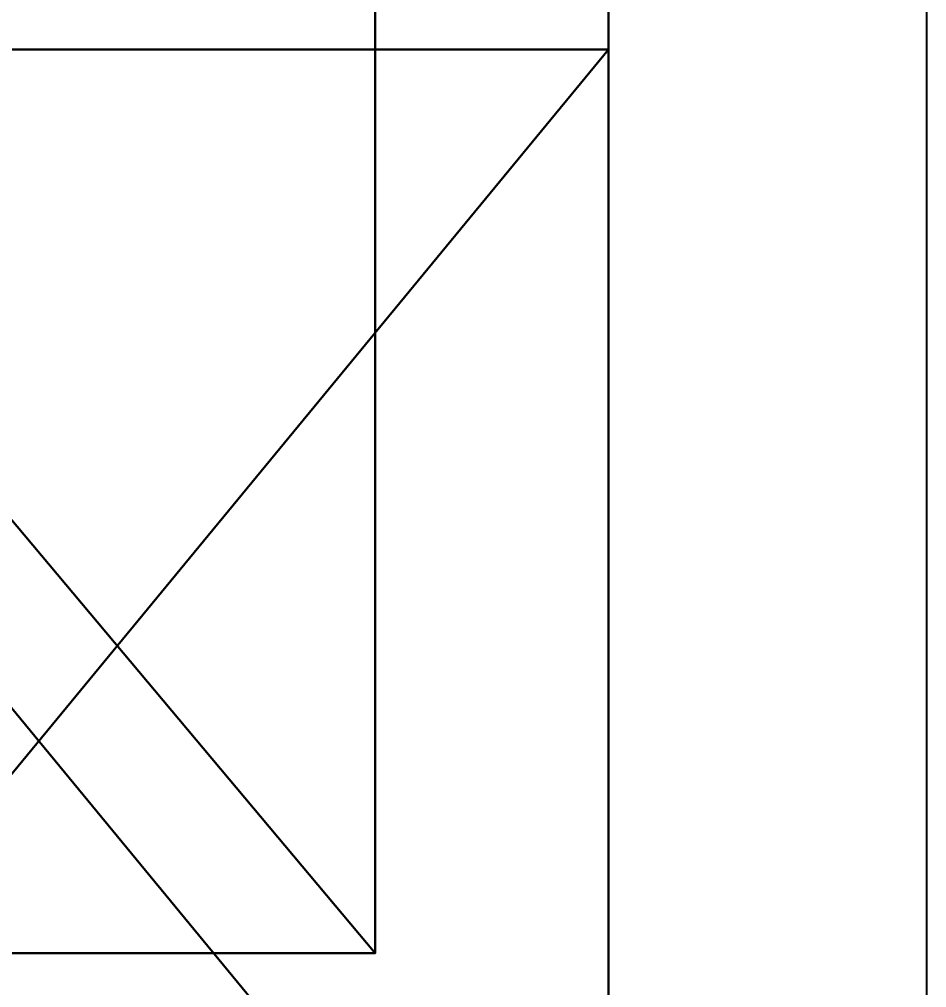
# Model space of a CAD drawing. Extents: x -4.3 to 2.7, y -5.9 to 5.2.
# Drawn here: x 2.593 to 2.7, y 3.3159 to 3.4301 of the extents above; entities that cross this region are included whole.
import ezdxf

# ---------------------------------------------------------------- set-up
doc = ezdxf.new("R2010")
doc.units = 0
doc.header["$LTSCALE"] = 0.0254
doc.layers.get('0').update_dxf_attribs({"linetype": 'CONTINUOUS'})
doc.layers.get('DEFPOINTS').update_dxf_attribs({"linetype": 'CONTINUOUS'})
for name, color, linetype in [('C__CROWN_', 22, 'CONTINUOUS'), ('M__MIDDLE_', 32, 'CONTINUOUS'), ('ROOM', 252, 'CONTINUOUS'), ('SUBS__SUBWOOFERS_', 34, 'CONTINUOUS')]:
    doc.layers.add(name, color=color, linetype=linetype)
doc.styles.add('TAHOMA', font='')
doc.styles.get('TAHOMA').set_extended_font_data('Tahoma')
doc.dimstyles.new('DIMSTYLE1', dxfattribs={"dimtxt": 0.211521, "dimasz": 0.0127, "dimexe": 0.0127, "dimexo": 0.0127, "dimgap": 0.00254, "dimtad": 0, "dimtih": 1, "dimtoh": 1, "dimdec": 3, "dimzin": 0, "dimtxsty": 'TAHOMA', "dimblk": 'ARCHTICK', "dimcen": 0.09, "dimazin": 3, "dimtfac": 1, "dimtdec": 4, "dimtofl": 0, "dimtmove": 0, "dimatfit": 3, "dimtolj": 1, "dimtzin": 0})

# ---------------------------------------------------------------- blocks, each defined once
blk = doc.blocks.new('GROUPE_9')
at = {"layer": 'C__CROWN_', "color": 120}
for p, q in [((0.225, 0), (0.225, 0.273)), ((0.225, 0, 0.345), (0.225, 0.273, 0.345)), ((0.225, 0), (0.225, 0.273)), ((0.225, 0, 0.345), (0.225, 0.273, 0.345))]:
    blk.add_line(p, q, dxfattribs=at)
mesh = blk.add_polyface(dxfattribs=at)
corners = [(0.225, 0.273), (0, 0), (0, 0.273), (0.225, 0)]
mesh.append_faces([[corners[k] for k in face] for face in [(0, 1, 2), (1, 0, 3)]], dxfattribs={"vtx0": -1, "color": 120})
mesh = blk.add_polyface(dxfattribs=at)
corners = [(0.225, 0, 0.345), (0, 0.273, 0.345), (0, 0, 0.345), (0.225, 0.273, 0.345)]
mesh.append_faces([[corners[k] for k in face] for face in [(0, 1, 2), (1, 0, 3)]], dxfattribs={"vtx0": -1, "color": 120})
mesh = blk.add_polyface(dxfattribs=at)
corners = [(0.225, 0.273), (0.225, 0, 0.345), (0.225, 0), (0.225, 0.273, 0.345)]
mesh.append_faces([[corners[k] for k in face] for face in [(0, 1, 2), (1, 0, 3)]], dxfattribs={"vtx0": -1, "color": 120})
blk = doc.blocks.new('GROUPE_16')
at = {"layer": 'SUBS__SUBWOOFERS_', "color": 150}
for p, q in [((0.47, 0, 0.735), (0.47, 0.56, 0.735)), ((0.47, 0), (0.47, 0.56)), ((0.47, 0, 0.735), (0.47, 0.56, 0.735)), ((0.47, 0), (0.47, 0.56)), ((0, 0, 0.735), (0.47, 0, 0.735)), ((0, 0), (0.47, 0)), ((0, 0, 0.735), (0.47, 0, 0.735)), ((0, 0), (0.47, 0)), ((0.47, 0, 0.735), (0.47, 0)), ((0.47, 0, 0.735), (0.47, 0))]:
    blk.add_line(p, q, dxfattribs=at)
mesh = blk.add_polyface(dxfattribs=at)
corners = [(0.47, 0, 0.735), (0, 0.56, 0.735), (0, 0, 0.735), (0.47, 0.56, 0.735)]
mesh.append_faces([[corners[k] for k in face] for face in [(0, 1, 2), (1, 0, 3)]], dxfattribs={"vtx0": -1, "color": 150})
mesh = blk.add_polyface(dxfattribs=at)
corners = [(0.47, 0.56), (0, 0), (0, 0.56), (0.47, 0)]
mesh.append_faces([[corners[k] for k in face] for face in [(0, 1, 2), (1, 0, 3)]], dxfattribs={"vtx0": -1, "color": 150})
mesh = blk.add_polyface(dxfattribs=at)
corners = [(0.47, 0.56), (0.47, 0, 0.735), (0.47, 0), (0.47, 0.56, 0.735)]
mesh.append_faces([[corners[k] for k in face] for face in [(0, 1, 2), (1, 0, 3)]], dxfattribs={"vtx0": -1, "color": 150})
mesh = blk.add_polyface(dxfattribs=at)
corners = [(0.47, 0, 0.735), (0, 0), (0.47, 0), (0, 0, 0.735)]
mesh.append_faces([[corners[k] for k in face] for face in [(0, 1, 2), (1, 0, 3)]], dxfattribs={"vtx0": -1, "color": 150})
blk = doc.blocks.new('GROUPE_23')
at = {"layer": 'M__MIDDLE_', "color": 74}
for p, q in [((0.225, 0.273, 0.345), (0, 0.273, 0.345)), ((0.225, 0.273, 0.345), (0, 0.273, 0.345)), ((0.225, 0.273), (0, 0.273)), ((0.225, 0.273), (0, 0.273)), ((0.225, 0, 0.345), (0.225, 0.273, 0.345)), ((0.225, 0), (0.225, 0.273)), ((0.225, 0.273, 0.345), (0.225, 0.273)), ((0.225, 0, 0.345), (0.225, 0.273, 0.345)), ((0.225, 0.273, 0.345), (0.225, 0.273)), ((0.225, 0), (0.225, 0.273))]:
    blk.add_line(p, q, dxfattribs=at)
mesh = blk.add_polyface(dxfattribs=at)
corners = [(0.225, 0, 0.345), (0, 0.273, 0.345), (0, 0, 0.345), (0.225, 0.273, 0.345)]
mesh.append_faces([[corners[k] for k in face] for face in [(0, 1, 2), (1, 0, 3)]], dxfattribs={"vtx0": -1, "color": 74})
mesh = blk.add_polyface(dxfattribs=at)
corners = [(0, 0.273, 0.345), (0.225, 0.273), (0, 0.273), (0.225, 0.273, 0.345)]
mesh.append_faces([[corners[k] for k in face] for face in [(0, 1, 2), (1, 0, 3)]], dxfattribs={"vtx0": -1, "color": 74})
mesh = blk.add_polyface(dxfattribs=at)
corners = [(0.225, 0.273), (0, 0), (0, 0.273), (0.225, 0)]
mesh.append_faces([[corners[k] for k in face] for face in [(0, 1, 2), (1, 0, 3)]], dxfattribs={"vtx0": -1, "color": 74})
mesh = blk.add_polyface(dxfattribs=at)
corners = [(0.225, 0.273), (0.225, 0, 0.345), (0.225, 0), (0.225, 0.273, 0.345)]
mesh.append_faces([[corners[k] for k in face] for face in [(0, 1, 2), (1, 0, 3)]], dxfattribs={"vtx0": -1, "color": 74})
blk = doc.blocks.new('_ARCHTICK')
at = {"color": 0, "linetype": 'BYBLOCK', "const_width": 0.15}
blk.add_lwpolyline([(-0.5, -0.5), (0.5, 0.5)], dxfattribs=at)
blk = doc.blocks.new('*D114')
at = {"color": 0}
for p, q in [((2.6873, 5.2), (-3.68976, 5.2)), ((-3.67706, 5.2), (-3.67706, 0.1083)), ((-3.67706, -5.2), (-3.67706, -0.1083)), ((2.6873, -5.2), (-3.68976, -5.2))]:
    blk.add_line(p, q, dxfattribs=at)
at = {"layer": 'DEFPOINTS', "color": 0}
for p in [(-3.67706, 5.2), (2.7, 5.2), (2.7, -5.2)]:
    blk.add_point(p, dxfattribs=at)
at = {"color": 0, "xscale": 0.0127, "yscale": 0.0127, "zscale": 0.0127}
for p, rotation in [((-3.67706, 5.2), 90), ((-3.67706, -5.2), 270)]:
    blk.add_blockref('_ARCHTICK', p, dxfattribs=dict(at, rotation=rotation))
at = {"color": 0, "insert": (-3.67706, 0), "char_height": 0.2115215, "attachment_point": 5, "style": 'TAHOMA'}
blk.add_mtext('\\A1;10.400m', dxfattribs=at)

msp = doc.modelspace()

# ---------------------------------------------------------------- block references
at = {"color": 0}
for name, p in [('GROUPE_16', (2.165, 3.32, 0.0125)), ('GROUPE_9', (2.4375, 3.2635, 1.955)), ('GROUPE_23', (2.4375, 3.1535, 0.895))]:
    msp.add_blockref(name, p, dxfattribs=at)

# ---------------------------------------------------------------- dimensions: what is measured, and where the dimension line sits
at = {"color": 250}
dim = msp.add_linear_dim(base=(-3.67706, 5.2), p1=(2.7, -5.2), p2=(2.7, 5.2), angle=90, dimstyle='DIMSTYLE1', override={"dimtih": 1, "dimpost": 'm'}, dxfattribs=at)
dim.commit()
dim.dimension.update_dxf_attribs({"geometry": '*D114', "text_midpoint": (-3.67706, 0)})

# ---------------------------------------------------------------- meshes
at = {"layer": 'ROOM', "color": 254}
mesh = msp.add_polyface(dxfattribs=at)
corners = [(2.7, 5.2), (-2.7, -5.2), (-2.7, 5.2), (2.7, -5.2)]
mesh.append_faces([[corners[k] for k in face] for face in [(0, 1, 2), (1, 0, 3)]], dxfattribs={"vtx0": -1, "color": 254})

doc.saveas('drawing.dxf')
